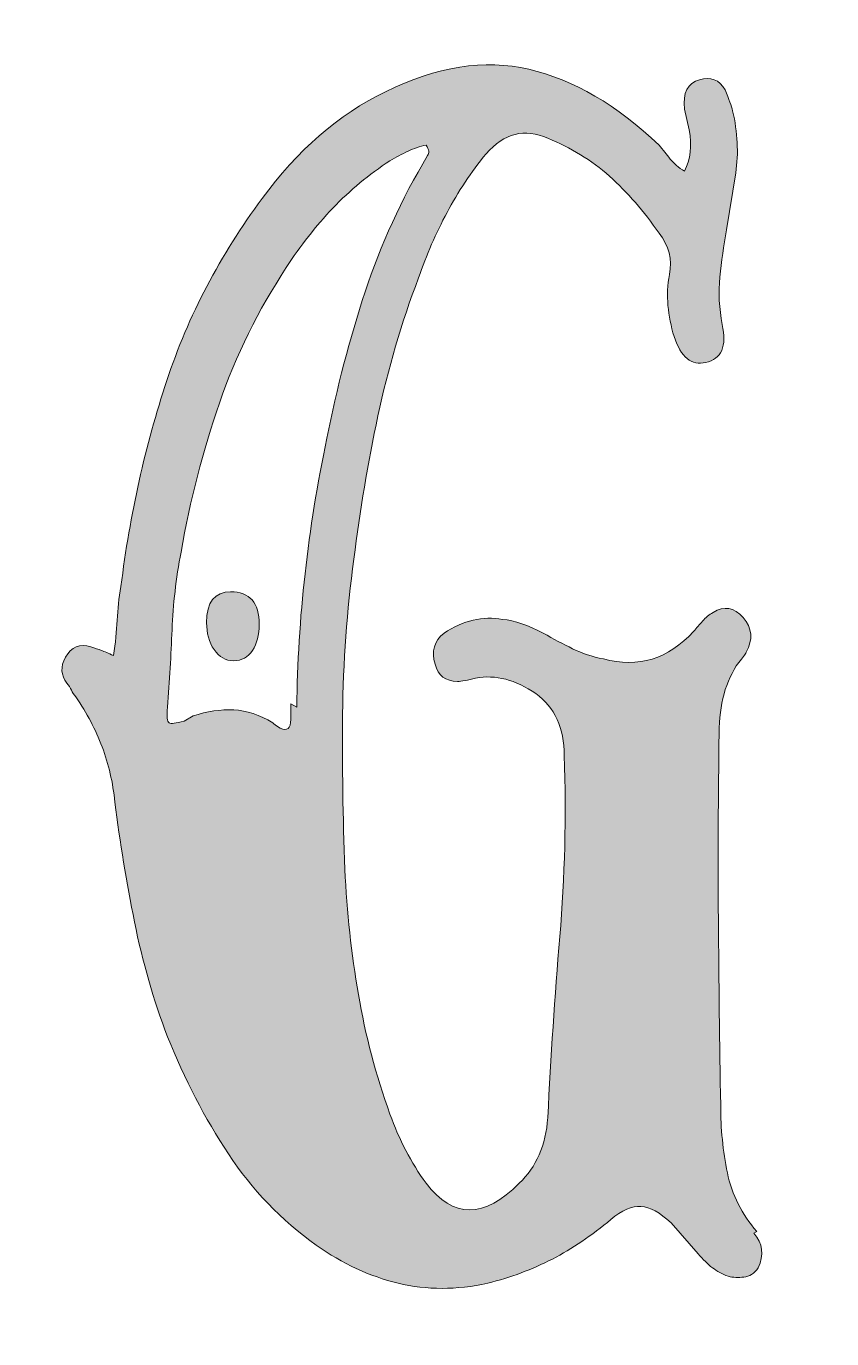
# Model space of a CAD drawing. Header units: inches. Extents: x 72 to 1013, y -1001 to -81.
# Drawn here: x 416.6 to 502.8, y -817.9 to -677.4 of the extents above; entities that cross this region are included whole.
import ezdxf

# ---------------------------------------------------------------- set-up
doc = ezdxf.new("R2010")
doc.units = ezdxf.units.IN
doc.header["$MEASUREMENT"] = 0
doc.layers.add('Layer 1', color=7, linetype='Continuous')

# ---------------------------------------------------------------- blocks, each defined once
blk = doc.blocks.new('block 2')
at = {"layer": 'Layer 1', "true_color": 0x71020c}
h = blk.add_hatch(color=16, dxfattribs=at)
h.dxf.hatch_style = 2
edge = h.paths.add_edge_path()
edge.add_spline(control_points=[(939.59, -514.71), (919.39, -526.72), (894.81, -543.65), (868.6, -563.85), (877.34, -525.63), (883.89, -492.86), (887.71, -473.21), (890.44, -460.65), (892.63, -448.09), (896.45, -435.53), (904.09, -398.94), (841.84, -398.94), (835.84, -439.9), (835.84, -443.17), (835.29, -447), (834.2, -451.36), (833.11, -460.1), (829.28, -483.58), (823.82, -514.71), (823.82, -515.25), (822.73, -516.35), (822.73, -516.89), (822.73, -516.89), (818.91, -527.27), (818.91, -527.27), (811.81, -545.29), (780.68, -633.2), (756.65, -630.47), (727.71, -627.74), (777.95, -484.13), (791.6, -438.26), (801.98, -402.22), (744.64, -397.3), (735.9, -438.26), (731.84, -456.9), (724.67, -487.09), (719.34, -518.89), (719.34, -518.89), (716.25, -527.27), (716.25, -527.27), (709.16, -545.29), (678.03, -633.2), (654, -630.47), (629.98, -628.29), (671.48, -490.13), (680.76, -450.82), (680.76, -450.82), (687.86, -441.53), (687.86, -441.53), (698.23, -428.43), (708.07, -414.23), (709.7, -412.59), (739.73, -375.46), (765.4, -331.23), (781.78, -293.55), (810.18, -229.11), (799.8, -197.99), (775.78, -196.35), (710.8, -193.62), (658.37, -324.13), (630.52, -443.17), (626.59, -460.85), (620.45, -489.04), (615.99, -518.98), (607.77, -530.8), (594.31, -540.99), (580.29, -546.92), (572.1, -550.2), (564.45, -551.84), (557.35, -552.39), (565.54, -529.45), (576.47, -487.95), (567.73, -466.11), (563.36, -457.37), (557.35, -453), (550.8, -453), (549.71, -453), (549.16, -453.55), (548.07, -453.55), (537.7, -454.64), (528.96, -461.19), (523.5, -471.02), (517.49, -479.21), (514.21, -490.68), (512.58, -502.15), (512.03, -503.79), (512.58, -505.97), (512.03, -507.61), (510.94, -530), (515.85, -544.74), (525.14, -554.02), (529.5, -557.85), (534.97, -561.12), (540.43, -562.76), (527.87, -594.98), (510.39, -621.19), (494.01, -624.47), (456.33, -632.11), (469.98, -513.62), (498.92, -460.65), (507.66, -445.36), (519.13, -434.98), (531.14, -435.53), (534.97, -436.07), (540.43, -438.26), (544.79, -442.63), (550.8, -448.63), (561.72, -436.62), (554.63, -430.61), (533.33, -413.14), (491.28, -425.15), (468.35, -444.81), (447.87, -462.48), (433.74, -488.45), (426.27, -515.8), (426.09, -516.15), (425.91, -516.5), (425.76, -516.89), (425.76, -516.89), (421.93, -527.27), (421.93, -527.27), (414.83, -545.29), (383.71, -633.2), (359.68, -630.47), (314.36, -626.11), (433.95, -428.98), (354.22, -422.97), (320.91, -420.24), (294.7, -453), (279.95, -480.3), (270.67, -497.23), (261.93, -516.35), (254.84, -536), (260.84, -509.25), (267.4, -480.3), (275.04, -450.82), (275.04, -450.82), (282.14, -441.53), (282.14, -441.53), (291.97, -428.43), (302.35, -414.23), (303.98, -412.59), (333.47, -375.46), (359.68, -331.23), (376.06, -293.55), (403.91, -229.11), (393.54, -197.99), (370.06, -196.35), (263.57, -191.43), (192.04, -541.46), (204.05, -617.92), (210.6, -662.15), (225.35, -662.15), (241.18, -613), (252.11, -576.96), (269.58, -519.62), (291.97, -479.76), (296.88, -471.57), (314.9, -444.81), (324.73, -447), (350.4, -451.91), (273.95, -649.59), (349.85, -649.59), (378.69, -649.59), (402.44, -604.79), (420.03, -562.28), (420.31, -608.78), (441.31, -647.66), (484.73, -642.49), (509.85, -639.76), (536.06, -605.35), (552.44, -564.4), (562.27, -564.4), (573.19, -562.21), (583.02, -557.85), (594.09, -553.2), (604.67, -546.43), (613.43, -538.18), (606.87, -594.08), (608.91, -649.59), (644.17, -649.59), (672.58, -649.59), (696.04, -606.15), (713.55, -564.23), (709.94, -610.33), (715.62, -649.59), (746.83, -649.59), (774.13, -649.59), (797.61, -608.63), (814.54, -568.22), (811.81, -583.51), (808.53, -599.9), (805.26, -616.27), (794.34, -626.11), (783.41, -636.48), (772.49, -647.4), (728.81, -690.54), (692.22, -736.96), (676.93, -778.46), (675.84, -780.1), (675.29, -781.73), (674.75, -783.37), (664.92, -810.68), (663.28, -832.52), (666.55, -848.36), (670.92, -868.56), (683.48, -880.57), (704.78, -879.48), (737, -877.3), (765.39, -844.53), (790.51, -797.57), (822.18, -736.41), (847.3, -651.22), (864.78, -580.78), (894.26, -557.3), (922.66, -537.64), (945.05, -523.99), (951.6, -520.17), (948.32, -509.79), (939.59, -514.71)], knot_values=[0, 0, 0, 0, 1, 1, 1, 2, 2, 2, 3, 3, 3, 4, 4, 4, 5, 5, 5, 6, 6, 6, 7, 7, 7, 8, 8, 8, 9, 9, 9, 10, 10, 10, 11, 11, 11, 12, 12, 12, 13, 13, 13, 14, 14, 14, 15, 15, 15, 16, 16, 16, 17, 17, 17, 18, 18, 18, 19, 19, 19, 20, 20, 20, 21, 21, 21, 22, 22, 22, 23, 23, 23, 24, 24, 24, 25, 25, 25, 26, 26, 26, 27, 27, 27, 28, 28, 28, 29, 29, 29, 30, 30, 30, 31, 31, 31, 32, 32, 32, 33, 33, 33, 34, 34, 34, 35, 35, 35, 36, 36, 36, 37, 37, 37, 38, 38, 38, 39, 39, 39, 40, 40, 40, 41, 41, 41, 42, 42, 42, 43, 43, 43, 44, 44, 44, 45, 45, 45, 46, 46, 46, 47, 47, 47, 48, 48, 48, 49, 49, 49, 50, 50, 50, 51, 51, 51, 52, 52, 52, 53, 53, 53, 54, 54, 54, 55, 55, 55, 56, 56, 56, 57, 57, 57, 58, 58, 58, 59, 59, 59, 60, 60, 60, 61, 61, 61, 62, 62, 62, 63, 63, 63, 64, 64, 64, 65, 65, 65, 66, 66, 66, 67, 67, 67, 68, 68, 68, 69, 69, 69, 70, 70, 70, 71, 71, 71, 72, 72, 72, 73, 73, 73, 73], degree=3, periodic=1)
edge = h.paths.add_edge_path()
edge.add_spline(control_points=[(691.14, -410.41), (691.14, -410.41), (694.41, -397.3), (694.41, -397.3), (699.87, -373.82), (738.1, -206.18), (776.87, -214.92), (788.34, -217.65), (792.16, -242.22), (770.86, -290.82), (754.48, -327.41), (729.91, -370), (700.96, -406.04), (700.96, -406.04), (687.31, -423.51), (687.31, -423.51), (688.4, -419.14), (689.5, -414.78), (691.14, -410.41)], knot_values=[0, 0, 0, 0, 1, 1, 1, 2, 2, 2, 3, 3, 3, 4, 4, 4, 5, 5, 5, 6, 6, 6, 6], degree=3, periodic=1)
edge = h.paths.add_edge_path()
edge.add_spline(control_points=[(284.87, -410.41), (284.87, -410.41), (288.15, -397.3), (288.15, -397.3), (294.15, -373.82), (332.38, -206.18), (370.6, -214.92), (382.62, -217.65), (386.44, -242.22), (365.14, -290.82), (348.76, -327.41), (323.64, -370), (294.7, -406.04), (293.61, -407.68), (288.15, -414.78), (281.59, -423.51), (282.68, -419.14), (283.78, -414.78), (284.87, -410.41)], knot_values=[0, 0, 0, 0, 1, 1, 1, 2, 2, 2, 3, 3, 3, 4, 4, 4, 5, 5, 5, 6, 6, 6, 6], degree=3, periodic=1)
edge = h.paths.add_edge_path()
edge.add_spline(control_points=[(544.79, -550.75), (541.52, -549.66), (537.15, -547.47), (534.42, -544.74), (527.32, -537.64), (522.95, -525.63), (524.59, -506.52), (524.59, -504.88), (524.59, -503.24), (524.59, -501.6), (526.23, -491.77), (528.96, -482.49), (533.33, -475.94), (536.6, -469.93), (542.06, -466.11), (547.52, -465.56), (547.52, -465.56), (548.62, -465.02), (548.62, -465.02), (551.35, -465.56), (553.53, -467.2), (556.26, -472.11), (563.36, -490.13), (551.35, -532.18), (544.79, -550.75)], knot_values=[0, 0, 0, 0, 1, 1, 1, 2, 2, 2, 3, 3, 3, 4, 4, 4, 5, 5, 5, 6, 6, 6, 7, 7, 7, 8, 8, 8, 8], degree=3, periodic=1)
edge = h.paths.add_edge_path()
edge.add_spline(control_points=[(758.29, -791.56), (718.43, -894.77), (655.09, -874.02), (686.76, -785.01), (686.76, -783.92), (687.85, -782.28), (687.85, -780.64), (702.05, -741.33), (738.09, -696.55), (780.68, -655.05), (787.24, -647.95), (794.34, -641.4), (801.43, -634.84), (789.42, -690), (775.22, -747.88), (758.29, -791.56)], knot_values=[0, 0, 0, 0, 1, 1, 1, 2, 2, 2, 3, 3, 3, 4, 4, 4, 5, 5, 5, 5], degree=3, periodic=1)
h = blk.add_hatch(color=16, dxfattribs=at)
h.dxf.hatch_style = 2
edge = h.paths.add_edge_path()
edge.add_spline(control_points=[(426.06, -760.5), (426.6, -764.8), (427.3, -769.08), (428.16, -773.32), (429.01, -777.57), (430.19, -781.66), (431.7, -785.6), (433.52, -790.15), (435.69, -794.33), (438.21, -798.15), (440.73, -801.96), (443.87, -805.23), (447.62, -807.93), (450.41, -809.9), (453.34, -811.25), (456.39, -811.99), (459.45, -812.73), (462.64, -812.73), (465.97, -811.99), (468.43, -811.38), (470.74, -810.51), (472.89, -809.41), (475.03, -808.3), (477.12, -806.89), (479.16, -805.16), (480.34, -804.18), (481.41, -803.72), (482.38, -803.78), (483.34, -803.84), (484.42, -804.42), (485.6, -805.53), (485.6, -805.53), (488.49, -808.85), (488.49, -808.85), (489.03, -809.47), (489.54, -809.96), (490.02, -810.33), (490.5, -810.7), (491.07, -811.01), (491.71, -811.25), (492.25, -811.38), (492.81, -811.41), (493.4, -811.34), (493.99, -811.29), (494.5, -810.95), (494.93, -810.33), (495.57, -808.98), (495.41, -807.74), (494.45, -806.64), (494.45, -806.64), (494.77, -806.45), (494.77, -806.45), (493.16, -804.61), (492.11, -802.52), (491.63, -800.18), (491.15, -797.84), (490.91, -795.44), (490.91, -792.98), (490.8, -786.34), (490.72, -779.69), (490.66, -773.05), (490.61, -766.4), (490.64, -759.75), (490.75, -753.11), (490.75, -750.04), (491.44, -747.51), (492.84, -745.54), (493.26, -745.05), (493.53, -744.68), (493.64, -744.44), (494.39, -743.08), (494.29, -741.85), (493.32, -740.74), (492.36, -739.64), (491.28, -739.45), (490.1, -740.19), (489.67, -740.44), (489.3, -740.74), (488.98, -741.11), (488.65, -741.48), (488.33, -741.85), (488.01, -742.22), (485.33, -745.17), (482.11, -746.16), (478.36, -745.17), (477.17, -744.93), (476.07, -744.56), (475.06, -744.07), (474.04, -743.58), (472.99, -743.02), (471.92, -742.41), (470.31, -741.55), (468.86, -741.05), (467.57, -740.93), (465.43, -740.56), (463.34, -741.05), (461.3, -742.41), (460.23, -743.27), (459.91, -744.37), (460.34, -745.73), (460.66, -746.96), (461.46, -747.57), (462.75, -747.57), (463.18, -747.57), (463.82, -747.45), (464.68, -747.21), (466.82, -746.84), (468.97, -747.39), (471.12, -748.87), (473.15, -750.34), (474.17, -752.56), (474.17, -755.51), (474.39, -762.03), (474.23, -768.49), (473.69, -774.89), (473.15, -781.29), (472.73, -787.75), (472.4, -794.27), (472.19, -797.22), (471.17, -799.56), (469.35, -801.29), (465.59, -805.1), (462.27, -805.1), (459.37, -801.29), (457.76, -799.07), (456.48, -796.61), (455.51, -793.9), (454, -789.72), (452.88, -785.44), (452.13, -781.07), (451.38, -776.71), (450.89, -772.25), (450.68, -767.69), (450.47, -762.16), (450.39, -756.62), (450.44, -751.08), (450.49, -745.54), (450.89, -740.01), (451.65, -734.47), (452.29, -729.3), (453.15, -724.2), (454.22, -719.15), (455.29, -714.11), (456.74, -709.18), (458.57, -704.38), (459.42, -701.92), (460.44, -699.58), (461.62, -697.37), (462.8, -695.15), (464.2, -693.06), (465.8, -691.09), (467.74, -688.88), (469.93, -688.32), (472.4, -689.43), (474.87, -690.42), (477.07, -691.77), (479, -693.49), (480.93, -695.22), (482.7, -697.25), (484.31, -699.58), (485.38, -700.94), (485.76, -702.42), (485.43, -704.01), (485.22, -705.12), (485.17, -706.23), (485.27, -707.34), (485.38, -708.44), (485.6, -709.55), (485.92, -710.66), (486.67, -712.87), (487.79, -713.8), (489.3, -713.43), (491.01, -713.06), (491.6, -711.71), (491.07, -709.37), (490.75, -707.64), (490.66, -705.95), (490.82, -704.29), (490.99, -702.63), (491.23, -700.94), (491.55, -699.22), (491.55, -699.22), (492.52, -693.13), (492.52, -693.13), (492.84, -691.03), (492.73, -688.82), (492.19, -686.48), (492.08, -685.99), (491.81, -685.25), (491.39, -684.26), (490.75, -683.16), (489.83, -682.79), (488.65, -683.16), (487.37, -683.53), (486.83, -684.57), (487.04, -686.3), (487.04, -686.3), (487.53, -688.51), (487.53, -688.51), (487.85, -690.24), (487.69, -691.71), (487.04, -692.94), (486.4, -692.57), (485.89, -692.14), (485.52, -691.65), (485.14, -691.16), (484.74, -690.66), (484.31, -690.17), (479.8, -685.86), (475.16, -683.16), (470.39, -682.05), (465.62, -680.94), (460.5, -681.74), (455.03, -684.45), (449.98, -686.91), (445.59, -690.72), (441.83, -695.89), (437.33, -701.92), (433.92, -708.42), (431.62, -715.36), (429.31, -722.32), (427.67, -729.67), (426.71, -737.42), (426.49, -738.65), (426.36, -739.85), (426.31, -741.02), (426.25, -742.19), (426.12, -743.45), (425.9, -744.81), (425.37, -744.56), (424.94, -744.37), (424.62, -744.25), (424.29, -744.13), (423.92, -744.01), (423.49, -743.88), (422.31, -743.51), (421.4, -743.88), (420.76, -744.99), (420.22, -745.98), (420.27, -746.9), (420.92, -747.76), (421.13, -748.01), (421.29, -748.25), (421.4, -748.5), (421.5, -748.75), (421.66, -748.99), (421.88, -749.23), (423.06, -750.96), (424, -752.74), (424.7, -754.59), (425.39, -756.43), (425.85, -758.4), (426.06, -760.5)], knot_values=[0, 0, 0, 0, 1, 1, 1, 2, 2, 2, 3, 3, 3, 4, 4, 4, 5, 5, 5, 6, 6, 6, 7, 7, 7, 8, 8, 8, 9, 9, 9, 10, 10, 10, 11, 11, 11, 12, 12, 12, 13, 13, 13, 14, 14, 14, 15, 15, 15, 16, 16, 16, 17, 17, 17, 18, 18, 18, 19, 19, 19, 20, 20, 20, 21, 21, 21, 22, 22, 22, 23, 23, 23, 24, 24, 24, 25, 25, 25, 26, 26, 26, 27, 27, 27, 28, 28, 28, 29, 29, 29, 30, 30, 30, 31, 31, 31, 32, 32, 32, 33, 33, 33, 34, 34, 34, 35, 35, 35, 36, 36, 36, 37, 37, 37, 38, 38, 38, 39, 39, 39, 40, 40, 40, 41, 41, 41, 42, 42, 42, 43, 43, 43, 44, 44, 44, 45, 45, 45, 46, 46, 46, 47, 47, 47, 48, 48, 48, 49, 49, 49, 50, 50, 50, 51, 51, 51, 52, 52, 52, 53, 53, 53, 54, 54, 54, 55, 55, 55, 56, 56, 56, 57, 57, 57, 58, 58, 58, 59, 59, 59, 60, 60, 60, 61, 61, 61, 62, 62, 62, 63, 63, 63, 64, 64, 64, 65, 65, 65, 66, 66, 66, 67, 67, 67, 68, 68, 68, 69, 69, 69, 70, 70, 70, 71, 71, 71, 72, 72, 72, 73, 73, 73, 74, 74, 74, 75, 75, 75, 76, 76, 76, 77, 77, 77, 78, 78, 78, 79, 79, 79, 80, 80, 80, 81, 81, 81, 82, 82, 82, 83, 83, 83, 84, 84, 84, 84], degree=3, periodic=1)
edge = h.paths.add_edge_path()
edge.add_spline(control_points=[(431.7, -750.34), (431.91, -747.51), (432.07, -744.75), (432.18, -742.04), (432.28, -739.33), (432.61, -736.56), (433.14, -733.73), (434.11, -728.19), (435.48, -722.87), (437.25, -717.77), (439.02, -712.66), (441.4, -707.83), (444.41, -703.28), (445.91, -700.94), (447.57, -698.82), (449.39, -696.91), (451.22, -695), (453.26, -693.31), (455.51, -691.83), (456.15, -691.46), (456.8, -691.12), (457.44, -690.82), (458.08, -690.51), (458.73, -690.29), (459.37, -690.17), (459.69, -690.66), (459.75, -691.03), (459.53, -691.28), (456.74, -695.96), (454.52, -700.82), (452.85, -705.86), (451.19, -710.91), (449.82, -716.14), (448.75, -721.55), (446.71, -731.27), (445.64, -740.87), (445.53, -750.34), (445.53, -750.34), (444.89, -749.97), (444.89, -749.97), (444.89, -749.97), (444.89, -751.64), (444.89, -751.64), (444.89, -752.62), (444.51, -752.93), (443.76, -752.56), (443.33, -752.31), (443.06, -752.13), (442.96, -752), (441.56, -751.15), (440.17, -750.68), (438.78, -750.62), (437.38, -750.56), (435.93, -750.77), (434.43, -751.27), (434.43, -751.27), (433.47, -751.82), (433.47, -751.82), (432.61, -752.07), (432.07, -752.13), (431.86, -752), (431.64, -751.88), (431.59, -751.33), (431.7, -750.34)], knot_values=[0, 0, 0, 0, 1, 1, 1, 2, 2, 2, 3, 3, 3, 4, 4, 4, 5, 5, 5, 6, 6, 6, 7, 7, 7, 8, 8, 8, 9, 9, 9, 10, 10, 10, 11, 11, 11, 12, 12, 12, 13, 13, 13, 14, 14, 14, 15, 15, 15, 16, 16, 16, 17, 17, 17, 18, 18, 18, 19, 19, 19, 20, 20, 20, 21, 21, 21, 21], degree=3, periodic=1)
h = blk.add_hatch(color=16, dxfattribs=at)
h.dxf.hatch_style = 2
edge = h.paths.add_edge_path()
edge.add_spline(control_points=[(438.78, -745.36), (439.63, -745.36), (440.3, -744.99), (440.79, -744.25), (441.27, -743.51), (441.51, -742.59), (441.51, -741.48), (441.51, -739.15), (440.49, -737.98), (438.45, -737.98), (436.74, -737.98), (435.88, -739.08), (435.88, -741.3), (435.88, -742.41), (436.14, -743.36), (436.68, -744.16), (437.22, -744.96), (437.91, -745.36), (438.78, -745.36)], knot_values=[0, 0, 0, 0, 1, 1, 1, 2, 2, 2, 3, 3, 3, 4, 4, 4, 5, 5, 5, 6, 6, 6, 6], degree=3, periodic=1)
at = {"layer": 'Layer 1', "lineweight": 0}
for points, knots in [([(939.59, -514.71), (919.39, -526.72), (894.81, -543.65), (868.6, -563.85), (877.34, -525.63), (883.89, -492.86), (887.71, -473.21), (890.44, -460.65), (892.63, -448.09), (896.45, -435.53), (904.09, -398.94), (841.84, -398.94), (835.84, -439.9), (835.84, -443.17), (835.29, -447), (834.2, -451.36), (833.11, -460.1), (829.28, -483.58), (823.82, -514.71), (823.82, -515.25), (822.73, -516.35), (822.73, -516.89), (822.73, -516.89), (818.91, -527.27), (818.91, -527.27), (811.81, -545.29), (780.68, -633.2), (756.65, -630.47), (727.71, -627.74), (777.95, -484.13), (791.6, -438.26), (801.98, -402.22), (744.64, -397.3), (735.9, -438.26), (731.84, -456.9), (724.67, -487.09), (719.34, -518.89), (719.34, -518.89), (716.25, -527.27), (716.25, -527.27), (709.16, -545.29), (678.03, -633.2), (654, -630.47), (629.98, -628.29), (671.48, -490.13), (680.76, -450.82), (680.76, -450.82), (687.86, -441.53), (687.86, -441.53), (698.23, -428.43), (708.07, -414.23), (709.7, -412.59), (739.73, -375.46), (765.4, -331.23), (781.78, -293.55), (810.18, -229.11), (799.8, -197.99), (775.78, -196.35), (710.8, -193.62), (658.37, -324.13), (630.52, -443.17), (626.59, -460.85), (620.45, -489.04), (615.99, -518.98), (607.77, -530.8), (594.31, -540.99), (580.29, -546.92), (572.1, -550.2), (564.45, -551.84), (557.35, -552.39), (565.54, -529.45), (576.47, -487.95), (567.73, -466.11), (563.36, -457.37), (557.35, -453), (550.8, -453), (549.71, -453), (549.16, -453.55), (548.07, -453.55), (537.7, -454.64), (528.96, -461.19), (523.5, -471.02), (517.49, -479.21), (514.21, -490.68), (512.58, -502.15), (512.03, -503.79), (512.58, -505.97), (512.03, -507.61), (510.94, -530), (515.85, -544.74), (525.14, -554.02), (529.5, -557.85), (534.97, -561.12), (540.43, -562.76), (527.87, -594.98), (510.39, -621.19), (494.01, -624.47), (456.33, -632.11), (469.98, -513.62), (498.92, -460.65), (507.66, -445.36), (519.13, -434.98), (531.14, -435.53), (534.97, -436.07), (540.43, -438.26), (544.79, -442.63), (550.8, -448.63), (561.72, -436.62), (554.63, -430.61), (533.33, -413.14), (491.28, -425.15), (468.35, -444.81), (447.87, -462.48), (433.74, -488.45), (426.27, -515.8), (426.09, -516.15), (425.91, -516.5), (425.76, -516.89), (425.76, -516.89), (421.93, -527.27), (421.93, -527.27), (414.83, -545.29), (383.71, -633.2), (359.68, -630.47), (314.36, -626.11), (433.95, -428.98), (354.22, -422.97), (320.91, -420.24), (294.7, -453), (279.95, -480.3), (270.67, -497.23), (261.93, -516.35), (254.84, -536), (260.84, -509.25), (267.4, -480.3), (275.04, -450.82), (275.04, -450.82), (282.14, -441.53), (282.14, -441.53), (291.97, -428.43), (302.35, -414.23), (303.98, -412.59), (333.47, -375.46), (359.68, -331.23), (376.06, -293.55), (403.91, -229.11), (393.54, -197.99), (370.06, -196.35), (263.57, -191.43), (192.04, -541.46), (204.05, -617.92), (210.6, -662.15), (225.35, -662.15), (241.18, -613), (252.11, -576.96), (269.58, -519.62), (291.97, -479.76), (296.88, -471.57), (314.9, -444.81), (324.73, -447), (350.4, -451.91), (273.95, -649.59), (349.85, -649.59), (378.69, -649.59), (402.44, -604.79), (420.03, -562.28), (420.31, -608.78), (441.31, -647.66), (484.73, -642.49), (509.85, -639.76), (536.06, -605.35), (552.44, -564.4), (562.27, -564.4), (573.19, -562.21), (583.02, -557.85), (594.09, -553.2), (604.67, -546.43), (613.43, -538.18), (606.87, -594.08), (608.91, -649.59), (644.17, -649.59), (672.58, -649.59), (696.04, -606.15), (713.55, -564.23), (709.94, -610.33), (715.62, -649.59), (746.83, -649.59), (774.13, -649.59), (797.61, -608.63), (814.54, -568.22), (811.81, -583.51), (808.53, -599.9), (805.26, -616.27), (794.34, -626.11), (783.41, -636.48), (772.49, -647.4), (728.81, -690.54), (692.22, -736.96), (676.93, -778.46), (675.84, -780.1), (675.29, -781.73), (674.75, -783.37), (664.92, -810.68), (663.28, -832.52), (666.55, -848.36), (670.92, -868.56), (683.48, -880.57), (704.78, -879.48), (737, -877.3), (765.39, -844.53), (790.51, -797.57), (822.18, -736.41), (847.3, -651.22), (864.78, -580.78), (894.26, -557.3), (922.66, -537.64), (945.05, -523.99), (951.6, -520.17), (948.32, -509.79), (939.59, -514.71)], [0, 0, 0, 0, 1, 1, 1, 2, 2, 2, 3, 3, 3, 4, 4, 4, 5, 5, 5, 6, 6, 6, 7, 7, 7, 8, 8, 8, 9, 9, 9, 10, 10, 10, 11, 11, 11, 12, 12, 12, 13, 13, 13, 14, 14, 14, 15, 15, 15, 16, 16, 16, 17, 17, 17, 18, 18, 18, 19, 19, 19, 20, 20, 20, 21, 21, 21, 22, 22, 22, 23, 23, 23, 24, 24, 24, 25, 25, 25, 26, 26, 26, 27, 27, 27, 28, 28, 28, 29, 29, 29, 30, 30, 30, 31, 31, 31, 32, 32, 32, 33, 33, 33, 34, 34, 34, 35, 35, 35, 36, 36, 36, 37, 37, 37, 38, 38, 38, 39, 39, 39, 40, 40, 40, 41, 41, 41, 42, 42, 42, 43, 43, 43, 44, 44, 44, 45, 45, 45, 46, 46, 46, 47, 47, 47, 48, 48, 48, 49, 49, 49, 50, 50, 50, 51, 51, 51, 52, 52, 52, 53, 53, 53, 54, 54, 54, 55, 55, 55, 56, 56, 56, 57, 57, 57, 58, 58, 58, 59, 59, 59, 60, 60, 60, 61, 61, 61, 62, 62, 62, 63, 63, 63, 64, 64, 64, 65, 65, 65, 66, 66, 66, 67, 67, 67, 68, 68, 68, 69, 69, 69, 70, 70, 70, 71, 71, 71, 72, 72, 72, 73, 73, 73, 73]), ([(426.06, -760.5), (426.6, -764.8), (427.3, -769.08), (428.16, -773.32), (429.01, -777.57), (430.19, -781.66), (431.7, -785.6), (433.52, -790.15), (435.69, -794.33), (438.21, -798.15), (440.73, -801.96), (443.87, -805.23), (447.62, -807.93), (450.41, -809.9), (453.34, -811.25), (456.39, -811.99), (459.45, -812.73), (462.64, -812.73), (465.97, -811.99), (468.43, -811.38), (470.74, -810.51), (472.89, -809.41), (475.03, -808.3), (477.12, -806.89), (479.16, -805.16), (480.34, -804.18), (481.41, -803.72), (482.38, -803.78), (483.34, -803.84), (484.42, -804.42), (485.6, -805.53), (485.6, -805.53), (488.49, -808.85), (488.49, -808.85), (489.03, -809.47), (489.54, -809.96), (490.02, -810.33), (490.5, -810.7), (491.07, -811.01), (491.71, -811.25), (492.25, -811.38), (492.81, -811.41), (493.4, -811.34), (493.99, -811.29), (494.5, -810.95), (494.93, -810.33), (495.57, -808.98), (495.41, -807.74), (494.45, -806.64), (494.45, -806.64), (494.77, -806.45), (494.77, -806.45), (493.16, -804.61), (492.11, -802.52), (491.63, -800.18), (491.15, -797.84), (490.91, -795.44), (490.91, -792.98), (490.8, -786.34), (490.72, -779.69), (490.66, -773.05), (490.61, -766.4), (490.64, -759.75), (490.75, -753.11), (490.75, -750.04), (491.44, -747.51), (492.84, -745.54), (493.26, -745.05), (493.53, -744.68), (493.64, -744.44), (494.39, -743.08), (494.29, -741.85), (493.32, -740.74), (492.36, -739.64), (491.28, -739.45), (490.1, -740.19), (489.67, -740.44), (489.3, -740.74), (488.98, -741.11), (488.65, -741.48), (488.33, -741.85), (488.01, -742.22), (485.33, -745.17), (482.11, -746.16), (478.36, -745.17), (477.17, -744.93), (476.07, -744.56), (475.06, -744.07), (474.04, -743.58), (472.99, -743.02), (471.92, -742.41), (470.31, -741.55), (468.86, -741.05), (467.57, -740.93), (465.43, -740.56), (463.34, -741.05), (461.3, -742.41), (460.23, -743.27), (459.91, -744.37), (460.34, -745.73), (460.66, -746.96), (461.46, -747.57), (462.75, -747.57), (463.18, -747.57), (463.82, -747.45), (464.68, -747.21), (466.82, -746.84), (468.97, -747.39), (471.12, -748.87), (473.15, -750.34), (474.17, -752.56), (474.17, -755.51), (474.39, -762.03), (474.23, -768.49), (473.69, -774.89), (473.15, -781.29), (472.73, -787.75), (472.4, -794.27), (472.19, -797.22), (471.17, -799.56), (469.35, -801.29), (465.59, -805.1), (462.27, -805.1), (459.37, -801.29), (457.76, -799.07), (456.48, -796.61), (455.51, -793.9), (454, -789.72), (452.88, -785.44), (452.13, -781.07), (451.38, -776.71), (450.89, -772.25), (450.68, -767.69), (450.47, -762.16), (450.39, -756.62), (450.44, -751.08), (450.49, -745.54), (450.89, -740.01), (451.65, -734.47), (452.29, -729.3), (453.15, -724.2), (454.22, -719.15), (455.29, -714.11), (456.74, -709.18), (458.57, -704.38), (459.42, -701.92), (460.44, -699.58), (461.62, -697.37), (462.8, -695.15), (464.2, -693.06), (465.8, -691.09), (467.74, -688.88), (469.93, -688.32), (472.4, -689.43), (474.87, -690.42), (477.07, -691.77), (479, -693.49), (480.93, -695.22), (482.7, -697.25), (484.31, -699.58), (485.38, -700.94), (485.76, -702.42), (485.43, -704.01), (485.22, -705.12), (485.17, -706.23), (485.27, -707.34), (485.38, -708.44), (485.6, -709.55), (485.92, -710.66), (486.67, -712.87), (487.79, -713.8), (489.3, -713.43), (491.01, -713.06), (491.6, -711.71), (491.07, -709.37), (490.75, -707.64), (490.66, -705.95), (490.82, -704.29), (490.99, -702.63), (491.23, -700.94), (491.55, -699.22), (491.55, -699.22), (492.52, -693.13), (492.52, -693.13), (492.84, -691.03), (492.73, -688.82), (492.19, -686.48), (492.08, -685.99), (491.81, -685.25), (491.39, -684.26), (490.75, -683.16), (489.83, -682.79), (488.65, -683.16), (487.37, -683.53), (486.83, -684.57), (487.04, -686.3), (487.04, -686.3), (487.53, -688.51), (487.53, -688.51), (487.85, -690.24), (487.69, -691.71), (487.04, -692.94), (486.4, -692.57), (485.89, -692.14), (485.52, -691.65), (485.14, -691.16), (484.74, -690.66), (484.31, -690.17), (479.8, -685.86), (475.16, -683.16), (470.39, -682.05), (465.62, -680.94), (460.5, -681.74), (455.03, -684.45), (449.98, -686.91), (445.59, -690.72), (441.83, -695.89), (437.33, -701.92), (433.92, -708.42), (431.62, -715.36), (429.31, -722.32), (427.67, -729.67), (426.71, -737.42), (426.49, -738.65), (426.36, -739.85), (426.31, -741.02), (426.25, -742.19), (426.12, -743.45), (425.9, -744.81), (425.37, -744.56), (424.94, -744.37), (424.62, -744.25), (424.29, -744.13), (423.92, -744.01), (423.49, -743.88), (422.31, -743.51), (421.4, -743.88), (420.76, -744.99), (420.22, -745.98), (420.27, -746.9), (420.92, -747.76), (421.13, -748.01), (421.29, -748.25), (421.4, -748.5), (421.5, -748.75), (421.66, -748.99), (421.88, -749.23), (423.06, -750.96), (424, -752.74), (424.7, -754.59), (425.39, -756.43), (425.85, -758.4), (426.06, -760.5)], [0, 0, 0, 0, 1, 1, 1, 2, 2, 2, 3, 3, 3, 4, 4, 4, 5, 5, 5, 6, 6, 6, 7, 7, 7, 8, 8, 8, 9, 9, 9, 10, 10, 10, 11, 11, 11, 12, 12, 12, 13, 13, 13, 14, 14, 14, 15, 15, 15, 16, 16, 16, 17, 17, 17, 18, 18, 18, 19, 19, 19, 20, 20, 20, 21, 21, 21, 22, 22, 22, 23, 23, 23, 24, 24, 24, 25, 25, 25, 26, 26, 26, 27, 27, 27, 28, 28, 28, 29, 29, 29, 30, 30, 30, 31, 31, 31, 32, 32, 32, 33, 33, 33, 34, 34, 34, 35, 35, 35, 36, 36, 36, 37, 37, 37, 38, 38, 38, 39, 39, 39, 40, 40, 40, 41, 41, 41, 42, 42, 42, 43, 43, 43, 44, 44, 44, 45, 45, 45, 46, 46, 46, 47, 47, 47, 48, 48, 48, 49, 49, 49, 50, 50, 50, 51, 51, 51, 52, 52, 52, 53, 53, 53, 54, 54, 54, 55, 55, 55, 56, 56, 56, 57, 57, 57, 58, 58, 58, 59, 59, 59, 60, 60, 60, 61, 61, 61, 62, 62, 62, 63, 63, 63, 64, 64, 64, 65, 65, 65, 66, 66, 66, 67, 67, 67, 68, 68, 68, 69, 69, 69, 70, 70, 70, 71, 71, 71, 72, 72, 72, 73, 73, 73, 74, 74, 74, 75, 75, 75, 76, 76, 76, 77, 77, 77, 78, 78, 78, 79, 79, 79, 80, 80, 80, 81, 81, 81, 82, 82, 82, 83, 83, 83, 84, 84, 84, 84]), ([(431.7, -750.34), (431.91, -747.51), (432.07, -744.75), (432.18, -742.04), (432.28, -739.33), (432.61, -736.56), (433.14, -733.73), (434.11, -728.19), (435.48, -722.87), (437.25, -717.77), (439.02, -712.66), (441.4, -707.83), (444.41, -703.28), (445.91, -700.94), (447.57, -698.82), (449.39, -696.91), (451.22, -695), (453.26, -693.31), (455.51, -691.83), (456.15, -691.46), (456.8, -691.12), (457.44, -690.82), (458.08, -690.51), (458.73, -690.29), (459.37, -690.17), (459.69, -690.66), (459.75, -691.03), (459.53, -691.28), (456.74, -695.96), (454.52, -700.82), (452.85, -705.86), (451.19, -710.91), (449.82, -716.14), (448.75, -721.55), (446.71, -731.27), (445.64, -740.87), (445.53, -750.34), (445.53, -750.34), (444.89, -749.97), (444.89, -749.97), (444.89, -749.97), (444.89, -751.64), (444.89, -751.64), (444.89, -752.62), (444.51, -752.93), (443.76, -752.56), (443.33, -752.31), (443.06, -752.13), (442.96, -752), (441.56, -751.15), (440.17, -750.68), (438.78, -750.62), (437.38, -750.56), (435.93, -750.77), (434.43, -751.27), (434.43, -751.27), (433.47, -751.82), (433.47, -751.82), (432.61, -752.07), (432.07, -752.13), (431.86, -752), (431.64, -751.88), (431.59, -751.33), (431.7, -750.34)], [0, 0, 0, 0, 1, 1, 1, 2, 2, 2, 3, 3, 3, 4, 4, 4, 5, 5, 5, 6, 6, 6, 7, 7, 7, 8, 8, 8, 9, 9, 9, 10, 10, 10, 11, 11, 11, 12, 12, 12, 13, 13, 13, 14, 14, 14, 15, 15, 15, 16, 16, 16, 17, 17, 17, 18, 18, 18, 19, 19, 19, 20, 20, 20, 21, 21, 21, 21]), ([(438.78, -745.36), (439.63, -745.36), (440.3, -744.99), (440.79, -744.25), (441.27, -743.51), (441.51, -742.59), (441.51, -741.48), (441.51, -739.15), (440.49, -737.98), (438.45, -737.98), (436.74, -737.98), (435.88, -739.08), (435.88, -741.3), (435.88, -742.41), (436.14, -743.36), (436.68, -744.16), (437.22, -744.96), (437.91, -745.36), (438.78, -745.36)], [0, 0, 0, 0, 1, 1, 1, 2, 2, 2, 3, 3, 3, 4, 4, 4, 5, 5, 5, 6, 6, 6, 6])]:
    blk.add_open_spline(points, degree=3, knots=knots, dxfattribs=at)

msp = doc.modelspace()

# ---------------------------------------------------------------- block references
at = {"layer": 'Layer 1'}
msp.add_blockref('block 2', (0, 0), dxfattribs=at)

doc.saveas('drawing.dxf')
